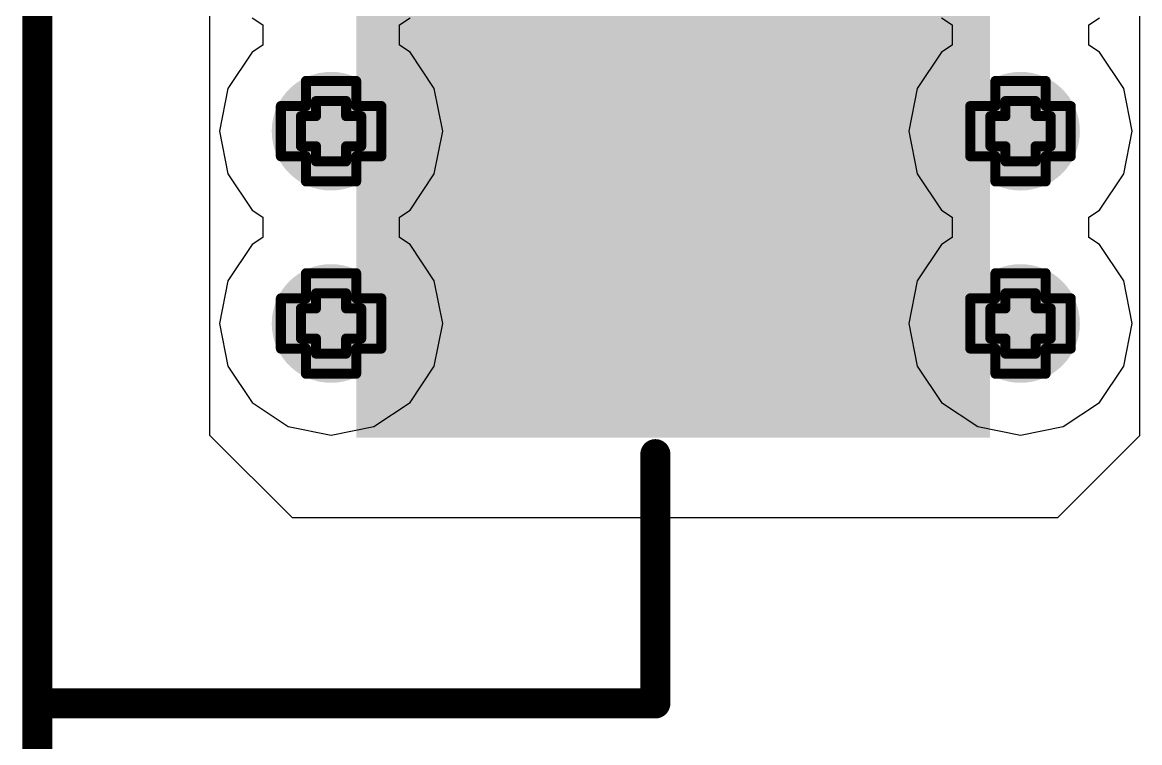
# Model space of a CAD drawing. Header units: inches. Extents: x 0 to 198, y 0 to 199.
# Drawn here: x 2.5026 to 2.725, y 3.0539 to 3.1973 of the extents above; entities that cross this region are included whole.
import ezdxf

# ---------------------------------------------------------------- set-up
doc = ezdxf.new("R2010")
doc.units = ezdxf.units.IN
doc.header["$MEASUREMENT"] = 0
for name, color, linetype in [('Bottom Layer', 5, 'Continuous'), ('Drill Drawing', 1, 'Continuous'), ('Layer 1', 16, 'Continuous'), ('Layer 2', 76, 'Continuous'), ('Top Layer', 1, 'Continuous'), ('Top Overlay', 2, 'Continuous'), ('Top Paste', 8, 'Continuous'), ('Top Solder', 216, 'Continuous'), ('Via Holes', 16, 'Continuous')]:
    doc.layers.add(name, color=color, linetype=linetype)

# ---------------------------------------------------------------- blocks, each defined once
blk = doc.blocks.new('CR2032_BS_6_1_232')
at = {"layer": 'Top Layer'}
blk.add_hatch(color=1, dxfattribs=at).paths.add_polyline_path([(-0.62992, 0.08268), (-0.51181, 0.08268), (-0.51181, -0.08268), (-0.62992, -0.08268)])
at = {"layer": 'Top Paste'}
blk.add_hatch(color=8, dxfattribs=at).paths.add_polyline_path([(-0.62992, 0.08268), (-0.51181, 0.08268), (-0.51181, -0.08268), (-0.62992, -0.08268)])
at = {"layer": 'Top Solder'}
blk.add_hatch(color=216, dxfattribs=at).paths.add_polyline_path([(-0.63392, 0.08668), (-0.50781, 0.08668), (-0.50781, -0.08668), (-0.63392, -0.08668)])
at = {"layer": 'Top Overlay'}
for points in [[(-0.44431, 0.31978, 0.006, 0.006, 0), (-0.44431, 0.0799, 0.006, 0.006, 0)], [(-0.44432, 0.13962, 0.00598, 0.00598, 0), (-0.5673, 0.13962, 0.00598, 0.00598, 0)], [(-0.5673, 0.13962, 0.00598, 0.00598, 0), (-0.5673, 0.09, 0.00598, 0.00598, 0)], [(-0.44431, 0.0799, 0.00598, 0.00598, 0), (-0.44431, -0.07916, 0.00598, 0.00598, 0)]]:
    blk.add_lwpolyline(points, format="xyseb", dxfattribs=at)
for points in [[(-0.5688, 0.13962, 0.00299, 0.00299, 1), (-0.5658, 0.13962, 0.00299, 0.00299, 1)], [(-0.5688, 0.13962, 0.00299, 0.00299, 1), (-0.5658, 0.13962, 0.00299, 0.00299, 1)], [(-0.44581, 0.13962, 0.00299, 0.00299, 1), (-0.44282, 0.13962, 0.00299, 0.00299, 1)], [(-0.5688, 0.09, 0.00299, 0.00299, 1), (-0.5658, 0.09, 0.00299, 0.00299, 1)], [(-0.44581, 0.0799, 0.003, 0.003, 1), (-0.44281, 0.0799, 0.003, 0.003, 1)], [(-0.44581, 0.0799, 0.00299, 0.00299, 1), (-0.44282, 0.0799, 0.00299, 0.00299, 1)]]:
    blk.add_lwpolyline(points, format="xyseb", close=True, dxfattribs=at)

msp = doc.modelspace()

# ---------------------------------------------------------------- hatches: boundary and pattern name
at = {"layer": 'Bottom Layer'}
h = msp.add_hatch(color=5, dxfattribs=at)
edge = h.paths.add_edge_path()
edge.add_arc((2.56407, 3.17564), 0.01181, 0, 360)
h = msp.add_hatch(color=5, dxfattribs=at)
edge = h.paths.add_edge_path()
edge.add_arc((2.70129, 3.17564), 0.01181, 0, 360)
h = msp.add_hatch(color=5, dxfattribs=at)
edge = h.paths.add_edge_path()
edge.add_arc((2.56407, 3.13736), 0.01181, 0, 360)
h = msp.add_hatch(color=5, dxfattribs=at)
edge = h.paths.add_edge_path()
edge.add_arc((2.70129, 3.13736), 0.01181, 0, 360)
at = {"layer": 'Layer 1'}
h = msp.add_hatch(color=16, dxfattribs=at)
edge = h.paths.add_edge_path()
edge.add_arc((2.56407, 3.17564), 0.01181, 0, 360)
h = msp.add_hatch(color=16, dxfattribs=at)
edge = h.paths.add_edge_path()
edge.add_arc((2.70129, 3.17564), 0.01181, 0, 360)
h = msp.add_hatch(color=16, dxfattribs=at)
edge = h.paths.add_edge_path()
edge.add_arc((2.56407, 3.13736), 0.01181, 0, 360)
h = msp.add_hatch(color=16, dxfattribs=at)
edge = h.paths.add_edge_path()
edge.add_arc((2.70129, 3.13736), 0.01181, 0, 360)
at = {"layer": 'Layer 2'}
h = msp.add_hatch(color=76, dxfattribs=at)
edge = h.paths.add_edge_path()
edge.add_arc((2.56407, 3.17564), 0.01181, 0, 360)
h = msp.add_hatch(color=76, dxfattribs=at)
edge = h.paths.add_edge_path()
edge.add_arc((2.70129, 3.17564), 0.01181, 0, 360)
h = msp.add_hatch(color=76, dxfattribs=at)
edge = h.paths.add_edge_path()
edge.add_arc((2.56407, 3.13736), 0.01181, 0, 360)
h = msp.add_hatch(color=76, dxfattribs=at)
edge = h.paths.add_edge_path()
edge.add_arc((2.70129, 3.13736), 0.01181, 0, 360)
at = {"layer": 'Top Layer'}
h = msp.add_hatch(color=1, dxfattribs=at)
edge = h.paths.add_edge_path()
edge.add_arc((2.56407, 3.17564), 0.01181, 0, 360)
h = msp.add_hatch(color=1, dxfattribs=at)
edge = h.paths.add_edge_path()
edge.add_arc((2.70129, 3.17564), 0.01181, 0, 360)
h = msp.add_hatch(color=1, dxfattribs=at)
edge = h.paths.add_edge_path()
edge.add_arc((2.56407, 3.13736), 0.01181, 0, 360)
h = msp.add_hatch(color=1, dxfattribs=at)
edge = h.paths.add_edge_path()
edge.add_arc((2.70129, 3.13736), 0.01181, 0, 360)
at = {"layer": 'Via Holes'}
h = msp.add_hatch(color=7, dxfattribs=at)
edge = h.paths.add_edge_path()
edge.add_arc((2.56407, 3.17564), 0.00591, 0, 360)
h = msp.add_hatch(color=7, dxfattribs=at)
edge = h.paths.add_edge_path()
edge.add_arc((2.70129, 3.17564), 0.00591, 0, 360)
h = msp.add_hatch(color=7, dxfattribs=at)
edge = h.paths.add_edge_path()
edge.add_arc((2.56407, 3.13736), 0.00591, 0, 360)
h = msp.add_hatch(color=7, dxfattribs=at)
edge = h.paths.add_edge_path()
edge.add_arc((2.70129, 3.13736), 0.00591, 0, 360)

# ---------------------------------------------------------------- linework, layer by layer
at = {"layer": 'Drill Drawing'}
for points in [[(2.55907, 3.18064, 0.002, 0.002, 0), (2.55907, 3.18564, 0.002, 0.002, 0)], [(2.55907, 3.18564, 0.002, 0.002, 0), (2.56907, 3.18564, 0.002, 0.002, 0)], [(2.56907, 3.18064, 0.002, 0.002, 0), (2.56907, 3.18564, 0.002, 0.002, 0)], [(2.69629, 3.18064, 0.002, 0.002, 0), (2.69629, 3.18564, 0.002, 0.002, 0)], [(2.69629, 3.18564, 0.002, 0.002, 0), (2.70629, 3.18564, 0.002, 0.002, 0)], [(2.70629, 3.18064, 0.002, 0.002, 0), (2.70629, 3.18564, 0.002, 0.002, 0)], [(2.56107, 3.17864, 0.002, 0.002, 0), (2.56107, 3.18164, 0.002, 0.002, 0)], [(2.56107, 3.18164, 0.002, 0.002, 0), (2.56707, 3.18164, 0.002, 0.002, 0)], [(2.56707, 3.17864, 0.002, 0.002, 0), (2.56707, 3.18164, 0.002, 0.002, 0)], [(2.69829, 3.17864, 0.002, 0.002, 0), (2.69829, 3.18164, 0.002, 0.002, 0)], [(2.69829, 3.18164, 0.002, 0.002, 0), (2.70429, 3.18164, 0.002, 0.002, 0)], [(2.70429, 3.17864, 0.002, 0.002, 0), (2.70429, 3.18164, 0.002, 0.002, 0)], [(2.55407, 3.17064, 0.002, 0.002, 0), (2.55407, 3.18064, 0.002, 0.002, 0)], [(2.55407, 3.18064, 0.002, 0.002, 0), (2.55907, 3.18064, 0.002, 0.002, 0)], [(2.56907, 3.18064, 0.002, 0.002, 0), (2.57407, 3.18064, 0.002, 0.002, 0)], [(2.57407, 3.17064, 0.002, 0.002, 0), (2.57407, 3.18064, 0.002, 0.002, 0)], [(2.69129, 3.17064, 0.002, 0.002, 0), (2.69129, 3.18064, 0.002, 0.002, 0)], [(2.69129, 3.18064, 0.002, 0.002, 0), (2.69629, 3.18064, 0.002, 0.002, 0)], [(2.70629, 3.18064, 0.002, 0.002, 0), (2.71129, 3.18064, 0.002, 0.002, 0)], [(2.71129, 3.17064, 0.002, 0.002, 0), (2.71129, 3.18064, 0.002, 0.002, 0)], [(2.55807, 3.17264, 0.002, 0.002, 0), (2.55807, 3.17864, 0.002, 0.002, 0)], [(2.55807, 3.17864, 0.002, 0.002, 0), (2.56107, 3.17864, 0.002, 0.002, 0)], [(2.56707, 3.17864, 0.002, 0.002, 0), (2.57007, 3.17864, 0.002, 0.002, 0)], [(2.57007, 3.17264, 0.002, 0.002, 0), (2.57007, 3.17864, 0.002, 0.002, 0)], [(2.69529, 3.17264, 0.002, 0.002, 0), (2.69529, 3.17864, 0.002, 0.002, 0)], [(2.69529, 3.17864, 0.002, 0.002, 0), (2.69829, 3.17864, 0.002, 0.002, 0)], [(2.70429, 3.17864, 0.002, 0.002, 0), (2.70729, 3.17864, 0.002, 0.002, 0)], [(2.70729, 3.17264, 0.002, 0.002, 0), (2.70729, 3.17864, 0.002, 0.002, 0)], [(2.55807, 3.17264, 0.002, 0.002, 0), (2.56107, 3.17264, 0.002, 0.002, 0)], [(2.56107, 3.16964, 0.002, 0.002, 0), (2.56107, 3.17264, 0.002, 0.002, 0)], [(2.56707, 3.17264, 0.002, 0.002, 0), (2.57007, 3.17264, 0.002, 0.002, 0)], [(2.56707, 3.16964, 0.002, 0.002, 0), (2.56707, 3.17264, 0.002, 0.002, 0)], [(2.69529, 3.17264, 0.002, 0.002, 0), (2.69829, 3.17264, 0.002, 0.002, 0)], [(2.69829, 3.16964, 0.002, 0.002, 0), (2.69829, 3.17264, 0.002, 0.002, 0)], [(2.70429, 3.17264, 0.002, 0.002, 0), (2.70729, 3.17264, 0.002, 0.002, 0)], [(2.70429, 3.16964, 0.002, 0.002, 0), (2.70429, 3.17264, 0.002, 0.002, 0)], [(2.55407, 3.17064, 0.002, 0.002, 0), (2.55907, 3.17064, 0.002, 0.002, 0)], [(2.55907, 3.16564, 0.002, 0.002, 0), (2.55907, 3.17064, 0.002, 0.002, 0)], [(2.56907, 3.17064, 0.002, 0.002, 0), (2.57407, 3.17064, 0.002, 0.002, 0)], [(2.56907, 3.16564, 0.002, 0.002, 0), (2.56907, 3.17064, 0.002, 0.002, 0)], [(2.69129, 3.17064, 0.002, 0.002, 0), (2.69629, 3.17064, 0.002, 0.002, 0)], [(2.69629, 3.16564, 0.002, 0.002, 0), (2.69629, 3.17064, 0.002, 0.002, 0)], [(2.70629, 3.17064, 0.002, 0.002, 0), (2.71129, 3.17064, 0.002, 0.002, 0)], [(2.70629, 3.16564, 0.002, 0.002, 0), (2.70629, 3.17064, 0.002, 0.002, 0)], [(2.56107, 3.16964, 0.002, 0.002, 0), (2.56707, 3.16964, 0.002, 0.002, 0)], [(2.69829, 3.16964, 0.002, 0.002, 0), (2.70429, 3.16964, 0.002, 0.002, 0)], [(2.55907, 3.16564, 0.002, 0.002, 0), (2.56907, 3.16564, 0.002, 0.002, 0)], [(2.69629, 3.16564, 0.002, 0.002, 0), (2.70629, 3.16564, 0.002, 0.002, 0)], [(2.55907, 3.14236, 0.002, 0.002, 0), (2.55907, 3.14736, 0.002, 0.002, 0)], [(2.55907, 3.14736, 0.002, 0.002, 0), (2.56907, 3.14736, 0.002, 0.002, 0)], [(2.56907, 3.14236, 0.002, 0.002, 0), (2.56907, 3.14736, 0.002, 0.002, 0)], [(2.69629, 3.14236, 0.002, 0.002, 0), (2.69629, 3.14736, 0.002, 0.002, 0)], [(2.69629, 3.14736, 0.002, 0.002, 0), (2.70629, 3.14736, 0.002, 0.002, 0)], [(2.70629, 3.14236, 0.002, 0.002, 0), (2.70629, 3.14736, 0.002, 0.002, 0)], [(2.55407, 3.13236, 0.002, 0.002, 0), (2.55407, 3.14236, 0.002, 0.002, 0)], [(2.55407, 3.14236, 0.002, 0.002, 0), (2.55907, 3.14236, 0.002, 0.002, 0)], [(2.56107, 3.14036, 0.002, 0.002, 0), (2.56107, 3.14336, 0.002, 0.002, 0)], [(2.56107, 3.14336, 0.002, 0.002, 0), (2.56707, 3.14336, 0.002, 0.002, 0)], [(2.56707, 3.14036, 0.002, 0.002, 0), (2.56707, 3.14336, 0.002, 0.002, 0)], [(2.56907, 3.14236, 0.002, 0.002, 0), (2.57407, 3.14236, 0.002, 0.002, 0)], [(2.57407, 3.13236, 0.002, 0.002, 0), (2.57407, 3.14236, 0.002, 0.002, 0)], [(2.69129, 3.13236, 0.002, 0.002, 0), (2.69129, 3.14236, 0.002, 0.002, 0)], [(2.69129, 3.14236, 0.002, 0.002, 0), (2.69629, 3.14236, 0.002, 0.002, 0)], [(2.69829, 3.14036, 0.002, 0.002, 0), (2.69829, 3.14336, 0.002, 0.002, 0)], [(2.69829, 3.14336, 0.002, 0.002, 0), (2.70429, 3.14336, 0.002, 0.002, 0)], [(2.70429, 3.14036, 0.002, 0.002, 0), (2.70429, 3.14336, 0.002, 0.002, 0)], [(2.70629, 3.14236, 0.002, 0.002, 0), (2.71129, 3.14236, 0.002, 0.002, 0)], [(2.71129, 3.13236, 0.002, 0.002, 0), (2.71129, 3.14236, 0.002, 0.002, 0)], [(2.55807, 3.13436, 0.002, 0.002, 0), (2.55807, 3.14036, 0.002, 0.002, 0)], [(2.55807, 3.14036, 0.002, 0.002, 0), (2.56107, 3.14036, 0.002, 0.002, 0)], [(2.56707, 3.14036, 0.002, 0.002, 0), (2.57007, 3.14036, 0.002, 0.002, 0)], [(2.57007, 3.13436, 0.002, 0.002, 0), (2.57007, 3.14036, 0.002, 0.002, 0)], [(2.69529, 3.13436, 0.002, 0.002, 0), (2.69529, 3.14036, 0.002, 0.002, 0)], [(2.69529, 3.14036, 0.002, 0.002, 0), (2.69829, 3.14036, 0.002, 0.002, 0)], [(2.70429, 3.14036, 0.002, 0.002, 0), (2.70729, 3.14036, 0.002, 0.002, 0)], [(2.70729, 3.13436, 0.002, 0.002, 0), (2.70729, 3.14036, 0.002, 0.002, 0)], [(2.55407, 3.13236, 0.002, 0.002, 0), (2.55907, 3.13236, 0.002, 0.002, 0)], [(2.55807, 3.13436, 0.002, 0.002, 0), (2.56107, 3.13436, 0.002, 0.002, 0)], [(2.55907, 3.12736, 0.002, 0.002, 0), (2.55907, 3.13236, 0.002, 0.002, 0)], [(2.56107, 3.13136, 0.002, 0.002, 0), (2.56107, 3.13436, 0.002, 0.002, 0)], [(2.56707, 3.13436, 0.002, 0.002, 0), (2.57007, 3.13436, 0.002, 0.002, 0)], [(2.56707, 3.13136, 0.002, 0.002, 0), (2.56707, 3.13436, 0.002, 0.002, 0)], [(2.56907, 3.13236, 0.002, 0.002, 0), (2.57407, 3.13236, 0.002, 0.002, 0)], [(2.56907, 3.12736, 0.002, 0.002, 0), (2.56907, 3.13236, 0.002, 0.002, 0)], [(2.69129, 3.13236, 0.002, 0.002, 0), (2.69629, 3.13236, 0.002, 0.002, 0)], [(2.69529, 3.13436, 0.002, 0.002, 0), (2.69829, 3.13436, 0.002, 0.002, 0)], [(2.69629, 3.12736, 0.002, 0.002, 0), (2.69629, 3.13236, 0.002, 0.002, 0)], [(2.69829, 3.13136, 0.002, 0.002, 0), (2.69829, 3.13436, 0.002, 0.002, 0)], [(2.70429, 3.13436, 0.002, 0.002, 0), (2.70729, 3.13436, 0.002, 0.002, 0)], [(2.70429, 3.13136, 0.002, 0.002, 0), (2.70429, 3.13436, 0.002, 0.002, 0)], [(2.70629, 3.13236, 0.002, 0.002, 0), (2.71129, 3.13236, 0.002, 0.002, 0)], [(2.70629, 3.12736, 0.002, 0.002, 0), (2.70629, 3.13236, 0.002, 0.002, 0)], [(2.56107, 3.13136, 0.002, 0.002, 0), (2.56707, 3.13136, 0.002, 0.002, 0)], [(2.69829, 3.13136, 0.002, 0.002, 0), (2.70429, 3.13136, 0.002, 0.002, 0)], [(2.55907, 3.12736, 0.002, 0.002, 0), (2.56907, 3.12736, 0.002, 0.002, 0)], [(2.69629, 3.12736, 0.002, 0.002, 0), (2.70629, 3.12736, 0.002, 0.002, 0)]]:
    msp.add_lwpolyline(points, format="xyseb", dxfattribs=at)
for points in [[(2.55857, 3.18564, 0.001, 0.001, 1), (2.55957, 3.18564, 0.001, 0.001, 1)], [(2.55857, 3.18564, 0.001, 0.001, 1), (2.55957, 3.18564, 0.001, 0.001, 1)], [(2.56857, 3.18564, 0.001, 0.001, 1), (2.56957, 3.18564, 0.001, 0.001, 1)], [(2.56857, 3.18564, 0.001, 0.001, 1), (2.56957, 3.18564, 0.001, 0.001, 1)], [(2.69579, 3.18564, 0.001, 0.001, 1), (2.69679, 3.18564, 0.001, 0.001, 1)], [(2.69579, 3.18564, 0.001, 0.001, 1), (2.69679, 3.18564, 0.001, 0.001, 1)], [(2.70579, 3.18564, 0.001, 0.001, 1), (2.70679, 3.18564, 0.001, 0.001, 1)], [(2.70579, 3.18564, 0.001, 0.001, 1), (2.70679, 3.18564, 0.001, 0.001, 1)], [(2.56057, 3.18164, 0.001, 0.001, 1), (2.56157, 3.18164, 0.001, 0.001, 1)], [(2.56057, 3.18164, 0.001, 0.001, 1), (2.56157, 3.18164, 0.001, 0.001, 1)], [(2.56657, 3.18164, 0.001, 0.001, 1), (2.56757, 3.18164, 0.001, 0.001, 1)], [(2.56657, 3.18164, 0.001, 0.001, 1), (2.56757, 3.18164, 0.001, 0.001, 1)], [(2.69779, 3.18164, 0.001, 0.001, 1), (2.69879, 3.18164, 0.001, 0.001, 1)], [(2.69779, 3.18164, 0.001, 0.001, 1), (2.69879, 3.18164, 0.001, 0.001, 1)], [(2.70379, 3.18164, 0.001, 0.001, 1), (2.70479, 3.18164, 0.001, 0.001, 1)], [(2.70379, 3.18164, 0.001, 0.001, 1), (2.70479, 3.18164, 0.001, 0.001, 1)], [(2.55357, 3.18064, 0.001, 0.001, 1), (2.55457, 3.18064, 0.001, 0.001, 1)], [(2.55357, 3.18064, 0.001, 0.001, 1), (2.55457, 3.18064, 0.001, 0.001, 1)], [(2.55857, 3.18064, 0.001, 0.001, 1), (2.55957, 3.18064, 0.001, 0.001, 1)], [(2.55857, 3.18064, 0.001, 0.001, 1), (2.55957, 3.18064, 0.001, 0.001, 1)], [(2.56857, 3.18064, 0.001, 0.001, 1), (2.56957, 3.18064, 0.001, 0.001, 1)], [(2.56857, 3.18064, 0.001, 0.001, 1), (2.56957, 3.18064, 0.001, 0.001, 1)], [(2.57357, 3.18064, 0.001, 0.001, 1), (2.57457, 3.18064, 0.001, 0.001, 1)], [(2.57357, 3.18064, 0.001, 0.001, 1), (2.57457, 3.18064, 0.001, 0.001, 1)], [(2.69079, 3.18064, 0.001, 0.001, 1), (2.69179, 3.18064, 0.001, 0.001, 1)], [(2.69079, 3.18064, 0.001, 0.001, 1), (2.69179, 3.18064, 0.001, 0.001, 1)], [(2.69579, 3.18064, 0.001, 0.001, 1), (2.69679, 3.18064, 0.001, 0.001, 1)], [(2.69579, 3.18064, 0.001, 0.001, 1), (2.69679, 3.18064, 0.001, 0.001, 1)], [(2.70579, 3.18064, 0.001, 0.001, 1), (2.70679, 3.18064, 0.001, 0.001, 1)], [(2.70579, 3.18064, 0.001, 0.001, 1), (2.70679, 3.18064, 0.001, 0.001, 1)], [(2.71079, 3.18064, 0.001, 0.001, 1), (2.71179, 3.18064, 0.001, 0.001, 1)], [(2.71079, 3.18064, 0.001, 0.001, 1), (2.71179, 3.18064, 0.001, 0.001, 1)], [(2.55757, 3.17864, 0.001, 0.001, 1), (2.55857, 3.17864, 0.001, 0.001, 1)], [(2.55757, 3.17864, 0.001, 0.001, 1), (2.55857, 3.17864, 0.001, 0.001, 1)], [(2.56057, 3.17864, 0.001, 0.001, 1), (2.56157, 3.17864, 0.001, 0.001, 1)], [(2.56057, 3.17864, 0.001, 0.001, 1), (2.56157, 3.17864, 0.001, 0.001, 1)], [(2.56657, 3.17864, 0.001, 0.001, 1), (2.56757, 3.17864, 0.001, 0.001, 1)], [(2.56657, 3.17864, 0.001, 0.001, 1), (2.56757, 3.17864, 0.001, 0.001, 1)], [(2.56957, 3.17864, 0.001, 0.001, 1), (2.57057, 3.17864, 0.001, 0.001, 1)], [(2.56957, 3.17864, 0.001, 0.001, 1), (2.57057, 3.17864, 0.001, 0.001, 1)], [(2.69479, 3.17864, 0.001, 0.001, 1), (2.69579, 3.17864, 0.001, 0.001, 1)], [(2.69479, 3.17864, 0.001, 0.001, 1), (2.69579, 3.17864, 0.001, 0.001, 1)], [(2.69779, 3.17864, 0.001, 0.001, 1), (2.69879, 3.17864, 0.001, 0.001, 1)], [(2.69779, 3.17864, 0.001, 0.001, 1), (2.69879, 3.17864, 0.001, 0.001, 1)], [(2.70379, 3.17864, 0.001, 0.001, 1), (2.70479, 3.17864, 0.001, 0.001, 1)], [(2.70379, 3.17864, 0.001, 0.001, 1), (2.70479, 3.17864, 0.001, 0.001, 1)], [(2.70679, 3.17864, 0.001, 0.001, 1), (2.70779, 3.17864, 0.001, 0.001, 1)], [(2.70679, 3.17864, 0.001, 0.001, 1), (2.70779, 3.17864, 0.001, 0.001, 1)], [(2.55757, 3.17264, 0.001, 0.001, 1), (2.55857, 3.17264, 0.001, 0.001, 1)], [(2.55757, 3.17264, 0.001, 0.001, 1), (2.55857, 3.17264, 0.001, 0.001, 1)], [(2.56057, 3.17264, 0.001, 0.001, 1), (2.56157, 3.17264, 0.001, 0.001, 1)], [(2.56057, 3.17264, 0.001, 0.001, 1), (2.56157, 3.17264, 0.001, 0.001, 1)], [(2.56657, 3.17264, 0.001, 0.001, 1), (2.56757, 3.17264, 0.001, 0.001, 1)], [(2.56657, 3.17264, 0.001, 0.001, 1), (2.56757, 3.17264, 0.001, 0.001, 1)], [(2.56957, 3.17264, 0.001, 0.001, 1), (2.57057, 3.17264, 0.001, 0.001, 1)], [(2.56957, 3.17264, 0.001, 0.001, 1), (2.57057, 3.17264, 0.001, 0.001, 1)], [(2.69479, 3.17264, 0.001, 0.001, 1), (2.69579, 3.17264, 0.001, 0.001, 1)], [(2.69479, 3.17264, 0.001, 0.001, 1), (2.69579, 3.17264, 0.001, 0.001, 1)], [(2.69779, 3.17264, 0.001, 0.001, 1), (2.69879, 3.17264, 0.001, 0.001, 1)], [(2.69779, 3.17264, 0.001, 0.001, 1), (2.69879, 3.17264, 0.001, 0.001, 1)], [(2.70379, 3.17264, 0.001, 0.001, 1), (2.70479, 3.17264, 0.001, 0.001, 1)], [(2.70379, 3.17264, 0.001, 0.001, 1), (2.70479, 3.17264, 0.001, 0.001, 1)], [(2.70679, 3.17264, 0.001, 0.001, 1), (2.70779, 3.17264, 0.001, 0.001, 1)], [(2.70679, 3.17264, 0.001, 0.001, 1), (2.70779, 3.17264, 0.001, 0.001, 1)], [(2.55357, 3.17064, 0.001, 0.001, 1), (2.55457, 3.17064, 0.001, 0.001, 1)], [(2.55357, 3.17064, 0.001, 0.001, 1), (2.55457, 3.17064, 0.001, 0.001, 1)], [(2.55857, 3.17064, 0.001, 0.001, 1), (2.55957, 3.17064, 0.001, 0.001, 1)], [(2.55857, 3.17064, 0.001, 0.001, 1), (2.55957, 3.17064, 0.001, 0.001, 1)], [(2.56857, 3.17064, 0.001, 0.001, 1), (2.56957, 3.17064, 0.001, 0.001, 1)], [(2.56857, 3.17064, 0.001, 0.001, 1), (2.56957, 3.17064, 0.001, 0.001, 1)], [(2.57357, 3.17064, 0.001, 0.001, 1), (2.57457, 3.17064, 0.001, 0.001, 1)], [(2.57357, 3.17064, 0.001, 0.001, 1), (2.57457, 3.17064, 0.001, 0.001, 1)], [(2.69079, 3.17064, 0.001, 0.001, 1), (2.69179, 3.17064, 0.001, 0.001, 1)], [(2.69079, 3.17064, 0.001, 0.001, 1), (2.69179, 3.17064, 0.001, 0.001, 1)], [(2.69579, 3.17064, 0.001, 0.001, 1), (2.69679, 3.17064, 0.001, 0.001, 1)], [(2.69579, 3.17064, 0.001, 0.001, 1), (2.69679, 3.17064, 0.001, 0.001, 1)], [(2.70579, 3.17064, 0.001, 0.001, 1), (2.70679, 3.17064, 0.001, 0.001, 1)], [(2.70579, 3.17064, 0.001, 0.001, 1), (2.70679, 3.17064, 0.001, 0.001, 1)], [(2.71079, 3.17064, 0.001, 0.001, 1), (2.71179, 3.17064, 0.001, 0.001, 1)], [(2.71079, 3.17064, 0.001, 0.001, 1), (2.71179, 3.17064, 0.001, 0.001, 1)], [(2.56057, 3.16964, 0.001, 0.001, 1), (2.56157, 3.16964, 0.001, 0.001, 1)], [(2.56057, 3.16964, 0.001, 0.001, 1), (2.56157, 3.16964, 0.001, 0.001, 1)], [(2.56657, 3.16964, 0.001, 0.001, 1), (2.56757, 3.16964, 0.001, 0.001, 1)], [(2.56657, 3.16964, 0.001, 0.001, 1), (2.56757, 3.16964, 0.001, 0.001, 1)], [(2.69779, 3.16964, 0.001, 0.001, 1), (2.69879, 3.16964, 0.001, 0.001, 1)], [(2.69779, 3.16964, 0.001, 0.001, 1), (2.69879, 3.16964, 0.001, 0.001, 1)], [(2.70379, 3.16964, 0.001, 0.001, 1), (2.70479, 3.16964, 0.001, 0.001, 1)], [(2.70379, 3.16964, 0.001, 0.001, 1), (2.70479, 3.16964, 0.001, 0.001, 1)], [(2.55857, 3.16564, 0.001, 0.001, 1), (2.55957, 3.16564, 0.001, 0.001, 1)], [(2.55857, 3.16564, 0.001, 0.001, 1), (2.55957, 3.16564, 0.001, 0.001, 1)], [(2.56857, 3.16564, 0.001, 0.001, 1), (2.56957, 3.16564, 0.001, 0.001, 1)], [(2.56857, 3.16564, 0.001, 0.001, 1), (2.56957, 3.16564, 0.001, 0.001, 1)], [(2.69579, 3.16564, 0.001, 0.001, 1), (2.69679, 3.16564, 0.001, 0.001, 1)], [(2.69579, 3.16564, 0.001, 0.001, 1), (2.69679, 3.16564, 0.001, 0.001, 1)], [(2.70579, 3.16564, 0.001, 0.001, 1), (2.70679, 3.16564, 0.001, 0.001, 1)], [(2.70579, 3.16564, 0.001, 0.001, 1), (2.70679, 3.16564, 0.001, 0.001, 1)], [(2.55857, 3.14736, 0.001, 0.001, 1), (2.55957, 3.14736, 0.001, 0.001, 1)], [(2.55857, 3.14736, 0.001, 0.001, 1), (2.55957, 3.14736, 0.001, 0.001, 1)], [(2.56857, 3.14736, 0.001, 0.001, 1), (2.56957, 3.14736, 0.001, 0.001, 1)], [(2.56857, 3.14736, 0.001, 0.001, 1), (2.56957, 3.14736, 0.001, 0.001, 1)], [(2.69579, 3.14736, 0.001, 0.001, 1), (2.69679, 3.14736, 0.001, 0.001, 1)], [(2.69579, 3.14736, 0.001, 0.001, 1), (2.69679, 3.14736, 0.001, 0.001, 1)], [(2.70579, 3.14736, 0.001, 0.001, 1), (2.70679, 3.14736, 0.001, 0.001, 1)], [(2.70579, 3.14736, 0.001, 0.001, 1), (2.70679, 3.14736, 0.001, 0.001, 1)], [(2.55357, 3.14236, 0.001, 0.001, 1), (2.55457, 3.14236, 0.001, 0.001, 1)], [(2.55357, 3.14236, 0.001, 0.001, 1), (2.55457, 3.14236, 0.001, 0.001, 1)], [(2.55857, 3.14236, 0.001, 0.001, 1), (2.55957, 3.14236, 0.001, 0.001, 1)], [(2.55857, 3.14236, 0.001, 0.001, 1), (2.55957, 3.14236, 0.001, 0.001, 1)], [(2.56057, 3.14336, 0.001, 0.001, 1), (2.56157, 3.14336, 0.001, 0.001, 1)], [(2.56057, 3.14336, 0.001, 0.001, 1), (2.56157, 3.14336, 0.001, 0.001, 1)], [(2.56657, 3.14336, 0.001, 0.001, 1), (2.56757, 3.14336, 0.001, 0.001, 1)], [(2.56657, 3.14336, 0.001, 0.001, 1), (2.56757, 3.14336, 0.001, 0.001, 1)], [(2.56857, 3.14236, 0.001, 0.001, 1), (2.56957, 3.14236, 0.001, 0.001, 1)], [(2.56857, 3.14236, 0.001, 0.001, 1), (2.56957, 3.14236, 0.001, 0.001, 1)], [(2.57357, 3.14236, 0.001, 0.001, 1), (2.57457, 3.14236, 0.001, 0.001, 1)], [(2.57357, 3.14236, 0.001, 0.001, 1), (2.57457, 3.14236, 0.001, 0.001, 1)], [(2.69079, 3.14236, 0.001, 0.001, 1), (2.69179, 3.14236, 0.001, 0.001, 1)], [(2.69079, 3.14236, 0.001, 0.001, 1), (2.69179, 3.14236, 0.001, 0.001, 1)], [(2.69579, 3.14236, 0.001, 0.001, 1), (2.69679, 3.14236, 0.001, 0.001, 1)], [(2.69579, 3.14236, 0.001, 0.001, 1), (2.69679, 3.14236, 0.001, 0.001, 1)], [(2.69779, 3.14336, 0.001, 0.001, 1), (2.69879, 3.14336, 0.001, 0.001, 1)], [(2.69779, 3.14336, 0.001, 0.001, 1), (2.69879, 3.14336, 0.001, 0.001, 1)], [(2.70379, 3.14336, 0.001, 0.001, 1), (2.70479, 3.14336, 0.001, 0.001, 1)], [(2.70379, 3.14336, 0.001, 0.001, 1), (2.70479, 3.14336, 0.001, 0.001, 1)], [(2.70579, 3.14236, 0.001, 0.001, 1), (2.70679, 3.14236, 0.001, 0.001, 1)], [(2.70579, 3.14236, 0.001, 0.001, 1), (2.70679, 3.14236, 0.001, 0.001, 1)], [(2.71079, 3.14236, 0.001, 0.001, 1), (2.71179, 3.14236, 0.001, 0.001, 1)], [(2.71079, 3.14236, 0.001, 0.001, 1), (2.71179, 3.14236, 0.001, 0.001, 1)], [(2.55757, 3.14036, 0.001, 0.001, 1), (2.55857, 3.14036, 0.001, 0.001, 1)], [(2.55757, 3.14036, 0.001, 0.001, 1), (2.55857, 3.14036, 0.001, 0.001, 1)], [(2.56057, 3.14036, 0.001, 0.001, 1), (2.56157, 3.14036, 0.001, 0.001, 1)], [(2.56057, 3.14036, 0.001, 0.001, 1), (2.56157, 3.14036, 0.001, 0.001, 1)], [(2.56657, 3.14036, 0.001, 0.001, 1), (2.56757, 3.14036, 0.001, 0.001, 1)], [(2.56657, 3.14036, 0.001, 0.001, 1), (2.56757, 3.14036, 0.001, 0.001, 1)], [(2.56957, 3.14036, 0.001, 0.001, 1), (2.57057, 3.14036, 0.001, 0.001, 1)], [(2.56957, 3.14036, 0.001, 0.001, 1), (2.57057, 3.14036, 0.001, 0.001, 1)], [(2.69479, 3.14036, 0.001, 0.001, 1), (2.69579, 3.14036, 0.001, 0.001, 1)], [(2.69479, 3.14036, 0.001, 0.001, 1), (2.69579, 3.14036, 0.001, 0.001, 1)], [(2.69779, 3.14036, 0.001, 0.001, 1), (2.69879, 3.14036, 0.001, 0.001, 1)], [(2.69779, 3.14036, 0.001, 0.001, 1), (2.69879, 3.14036, 0.001, 0.001, 1)], [(2.70379, 3.14036, 0.001, 0.001, 1), (2.70479, 3.14036, 0.001, 0.001, 1)], [(2.70379, 3.14036, 0.001, 0.001, 1), (2.70479, 3.14036, 0.001, 0.001, 1)], [(2.70679, 3.14036, 0.001, 0.001, 1), (2.70779, 3.14036, 0.001, 0.001, 1)], [(2.70679, 3.14036, 0.001, 0.001, 1), (2.70779, 3.14036, 0.001, 0.001, 1)], [(2.55357, 3.13236, 0.001, 0.001, 1), (2.55457, 3.13236, 0.001, 0.001, 1)], [(2.55357, 3.13236, 0.001, 0.001, 1), (2.55457, 3.13236, 0.001, 0.001, 1)], [(2.55757, 3.13436, 0.001, 0.001, 1), (2.55857, 3.13436, 0.001, 0.001, 1)], [(2.55757, 3.13436, 0.001, 0.001, 1), (2.55857, 3.13436, 0.001, 0.001, 1)], [(2.55857, 3.13236, 0.001, 0.001, 1), (2.55957, 3.13236, 0.001, 0.001, 1)], [(2.55857, 3.13236, 0.001, 0.001, 1), (2.55957, 3.13236, 0.001, 0.001, 1)], [(2.56057, 3.13436, 0.001, 0.001, 1), (2.56157, 3.13436, 0.001, 0.001, 1)], [(2.56057, 3.13436, 0.001, 0.001, 1), (2.56157, 3.13436, 0.001, 0.001, 1)], [(2.56657, 3.13436, 0.001, 0.001, 1), (2.56757, 3.13436, 0.001, 0.001, 1)], [(2.56657, 3.13436, 0.001, 0.001, 1), (2.56757, 3.13436, 0.001, 0.001, 1)], [(2.56857, 3.13236, 0.001, 0.001, 1), (2.56957, 3.13236, 0.001, 0.001, 1)], [(2.56857, 3.13236, 0.001, 0.001, 1), (2.56957, 3.13236, 0.001, 0.001, 1)], [(2.56957, 3.13436, 0.001, 0.001, 1), (2.57057, 3.13436, 0.001, 0.001, 1)], [(2.56957, 3.13436, 0.001, 0.001, 1), (2.57057, 3.13436, 0.001, 0.001, 1)], [(2.57357, 3.13236, 0.001, 0.001, 1), (2.57457, 3.13236, 0.001, 0.001, 1)], [(2.57357, 3.13236, 0.001, 0.001, 1), (2.57457, 3.13236, 0.001, 0.001, 1)], [(2.69079, 3.13236, 0.001, 0.001, 1), (2.69179, 3.13236, 0.001, 0.001, 1)], [(2.69079, 3.13236, 0.001, 0.001, 1), (2.69179, 3.13236, 0.001, 0.001, 1)], [(2.69479, 3.13436, 0.001, 0.001, 1), (2.69579, 3.13436, 0.001, 0.001, 1)], [(2.69479, 3.13436, 0.001, 0.001, 1), (2.69579, 3.13436, 0.001, 0.001, 1)], [(2.69579, 3.13236, 0.001, 0.001, 1), (2.69679, 3.13236, 0.001, 0.001, 1)], [(2.69579, 3.13236, 0.001, 0.001, 1), (2.69679, 3.13236, 0.001, 0.001, 1)], [(2.69779, 3.13436, 0.001, 0.001, 1), (2.69879, 3.13436, 0.001, 0.001, 1)], [(2.69779, 3.13436, 0.001, 0.001, 1), (2.69879, 3.13436, 0.001, 0.001, 1)], [(2.70379, 3.13436, 0.001, 0.001, 1), (2.70479, 3.13436, 0.001, 0.001, 1)], [(2.70379, 3.13436, 0.001, 0.001, 1), (2.70479, 3.13436, 0.001, 0.001, 1)], [(2.70579, 3.13236, 0.001, 0.001, 1), (2.70679, 3.13236, 0.001, 0.001, 1)], [(2.70579, 3.13236, 0.001, 0.001, 1), (2.70679, 3.13236, 0.001, 0.001, 1)], [(2.70679, 3.13436, 0.001, 0.001, 1), (2.70779, 3.13436, 0.001, 0.001, 1)], [(2.70679, 3.13436, 0.001, 0.001, 1), (2.70779, 3.13436, 0.001, 0.001, 1)], [(2.71079, 3.13236, 0.001, 0.001, 1), (2.71179, 3.13236, 0.001, 0.001, 1)], [(2.71079, 3.13236, 0.001, 0.001, 1), (2.71179, 3.13236, 0.001, 0.001, 1)], [(2.56057, 3.13136, 0.001, 0.001, 1), (2.56157, 3.13136, 0.001, 0.001, 1)], [(2.56057, 3.13136, 0.001, 0.001, 1), (2.56157, 3.13136, 0.001, 0.001, 1)], [(2.56657, 3.13136, 0.001, 0.001, 1), (2.56757, 3.13136, 0.001, 0.001, 1)], [(2.56657, 3.13136, 0.001, 0.001, 1), (2.56757, 3.13136, 0.001, 0.001, 1)], [(2.69779, 3.13136, 0.001, 0.001, 1), (2.69879, 3.13136, 0.001, 0.001, 1)], [(2.69779, 3.13136, 0.001, 0.001, 1), (2.69879, 3.13136, 0.001, 0.001, 1)], [(2.70379, 3.13136, 0.001, 0.001, 1), (2.70479, 3.13136, 0.001, 0.001, 1)], [(2.70379, 3.13136, 0.001, 0.001, 1), (2.70479, 3.13136, 0.001, 0.001, 1)], [(2.55857, 3.12736, 0.001, 0.001, 1), (2.55957, 3.12736, 0.001, 0.001, 1)], [(2.55857, 3.12736, 0.001, 0.001, 1), (2.55957, 3.12736, 0.001, 0.001, 1)], [(2.56857, 3.12736, 0.001, 0.001, 1), (2.56957, 3.12736, 0.001, 0.001, 1)], [(2.56857, 3.12736, 0.001, 0.001, 1), (2.56957, 3.12736, 0.001, 0.001, 1)], [(2.69579, 3.12736, 0.001, 0.001, 1), (2.69679, 3.12736, 0.001, 0.001, 1)], [(2.69579, 3.12736, 0.001, 0.001, 1), (2.69679, 3.12736, 0.001, 0.001, 1)], [(2.70579, 3.12736, 0.001, 0.001, 1), (2.70679, 3.12736, 0.001, 0.001, 1)], [(2.70579, 3.12736, 0.001, 0.001, 1), (2.70679, 3.12736, 0.001, 0.001, 1)]]:
    msp.add_lwpolyline(points, format="xyseb", close=True, dxfattribs=at)
at = {"layer": 'Layer 2'}
for p, q in [((2.54834, 3.1982), (2.55046, 3.19679)), ((2.57767, 3.19679), (2.57979, 3.1982)), ((2.68556, 3.1982), (2.68768, 3.19679)), ((2.71489, 3.19679), (2.71701, 3.1982)), ((2.55046, 3.19679), (2.55046, 3.19279)), ((2.57767, 3.19279), (2.57767, 3.19679)), ((2.68768, 3.19679), (2.68768, 3.19279)), ((2.71489, 3.19279), (2.71489, 3.19679)), ((2.54834, 3.19137), (2.54352, 3.18415)), ((2.55046, 3.19279), (2.54834, 3.19137)), ((2.57979, 3.19137), (2.57767, 3.19279)), ((2.58461, 3.18415), (2.57979, 3.19137)), ((2.68556, 3.19137), (2.68074, 3.18415)), ((2.68768, 3.19279), (2.68556, 3.19137)), ((2.71701, 3.19137), (2.71489, 3.19279)), ((2.72183, 3.18415), (2.71701, 3.19137)), ((2.54352, 3.18415), (2.54183, 3.17564)), ((2.58631, 3.17564), (2.58461, 3.18415)), ((2.68074, 3.18415), (2.67905, 3.17564)), ((2.72352, 3.17564), (2.72183, 3.18415)), ((2.54183, 3.17564), (2.54352, 3.16713)), ((2.58461, 3.16713), (2.58631, 3.17564)), ((2.67905, 3.17564), (2.68074, 3.16713)), ((2.72183, 3.16713), (2.72352, 3.17564)), ((2.54352, 3.16713), (2.54834, 3.15992)), ((2.57979, 3.15992), (2.58461, 3.16713)), ((2.68074, 3.16713), (2.68556, 3.15992)), ((2.71701, 3.15992), (2.72183, 3.16713)), ((2.54834, 3.15992), (2.55046, 3.1585)), ((2.55046, 3.1585), (2.55046, 3.1545)), ((2.57767, 3.1585), (2.57979, 3.15992)), ((2.57767, 3.1545), (2.57767, 3.1585)), ((2.68556, 3.15992), (2.68768, 3.1585)), ((2.68768, 3.1585), (2.68768, 3.1545)), ((2.71489, 3.1585), (2.71701, 3.15992)), ((2.71489, 3.1545), (2.71489, 3.1585)), ((2.55046, 3.1545), (2.54834, 3.15309)), ((2.57979, 3.15309), (2.57767, 3.1545)), ((2.68768, 3.1545), (2.68556, 3.15309)), ((2.71701, 3.15309), (2.71489, 3.1545)), ((2.54834, 3.15309), (2.54352, 3.14587)), ((2.58461, 3.14587), (2.57979, 3.15309)), ((2.68556, 3.15309), (2.68074, 3.14587)), ((2.72183, 3.14587), (2.71701, 3.15309)), ((2.54352, 3.14587), (2.54183, 3.13736)), ((2.58631, 3.13736), (2.58461, 3.14587)), ((2.68074, 3.14587), (2.67905, 3.13736)), ((2.72352, 3.13736), (2.72183, 3.14587)), ((2.54183, 3.13736), (2.54352, 3.12885)), ((2.58461, 3.12885), (2.58631, 3.13736)), ((2.67905, 3.13736), (2.68074, 3.12885)), ((2.72183, 3.12885), (2.72352, 3.13736)), ((2.54352, 3.12885), (2.54834, 3.12164)), ((2.57979, 3.12164), (2.58461, 3.12885)), ((2.68074, 3.12885), (2.68556, 3.12164)), ((2.71701, 3.12164), (2.72183, 3.12885)), ((2.54834, 3.12164), (2.55556, 3.11682)), ((2.57258, 3.11682), (2.57979, 3.12164)), ((2.68556, 3.12164), (2.69278, 3.11682)), ((2.7098, 3.11682), (2.71701, 3.12164)), ((2.55556, 3.11682), (2.56407, 3.11512)), ((2.56407, 3.11512), (2.57258, 3.11682)), ((2.69278, 3.11682), (2.70129, 3.11512)), ((2.70129, 3.11512), (2.7098, 3.11682))]:
    msp.add_line(p, q, dxfattribs=at)
at = {"layer": 'Top Layer'}
for p, q in [((2.53995, 3.11505), (2.53995, 3.28396)), ((2.725, 3.28402), (2.725, 3.115)), ((2.55636, 3.09864), (2.53995, 3.11505)), ((2.725, 3.115), (2.70864, 3.09864)), ((2.70864, 3.09864), (2.55636, 3.09864))]:
    msp.add_line(p, q, dxfattribs=at)

# ---------------------------------------------------------------- block references
at = {"rotation": 180}
msp.add_blockref('CR2032_BS_6_1_232', (2.06131, 3.20134), dxfattribs=at)

doc.saveas('drawing.dxf')
